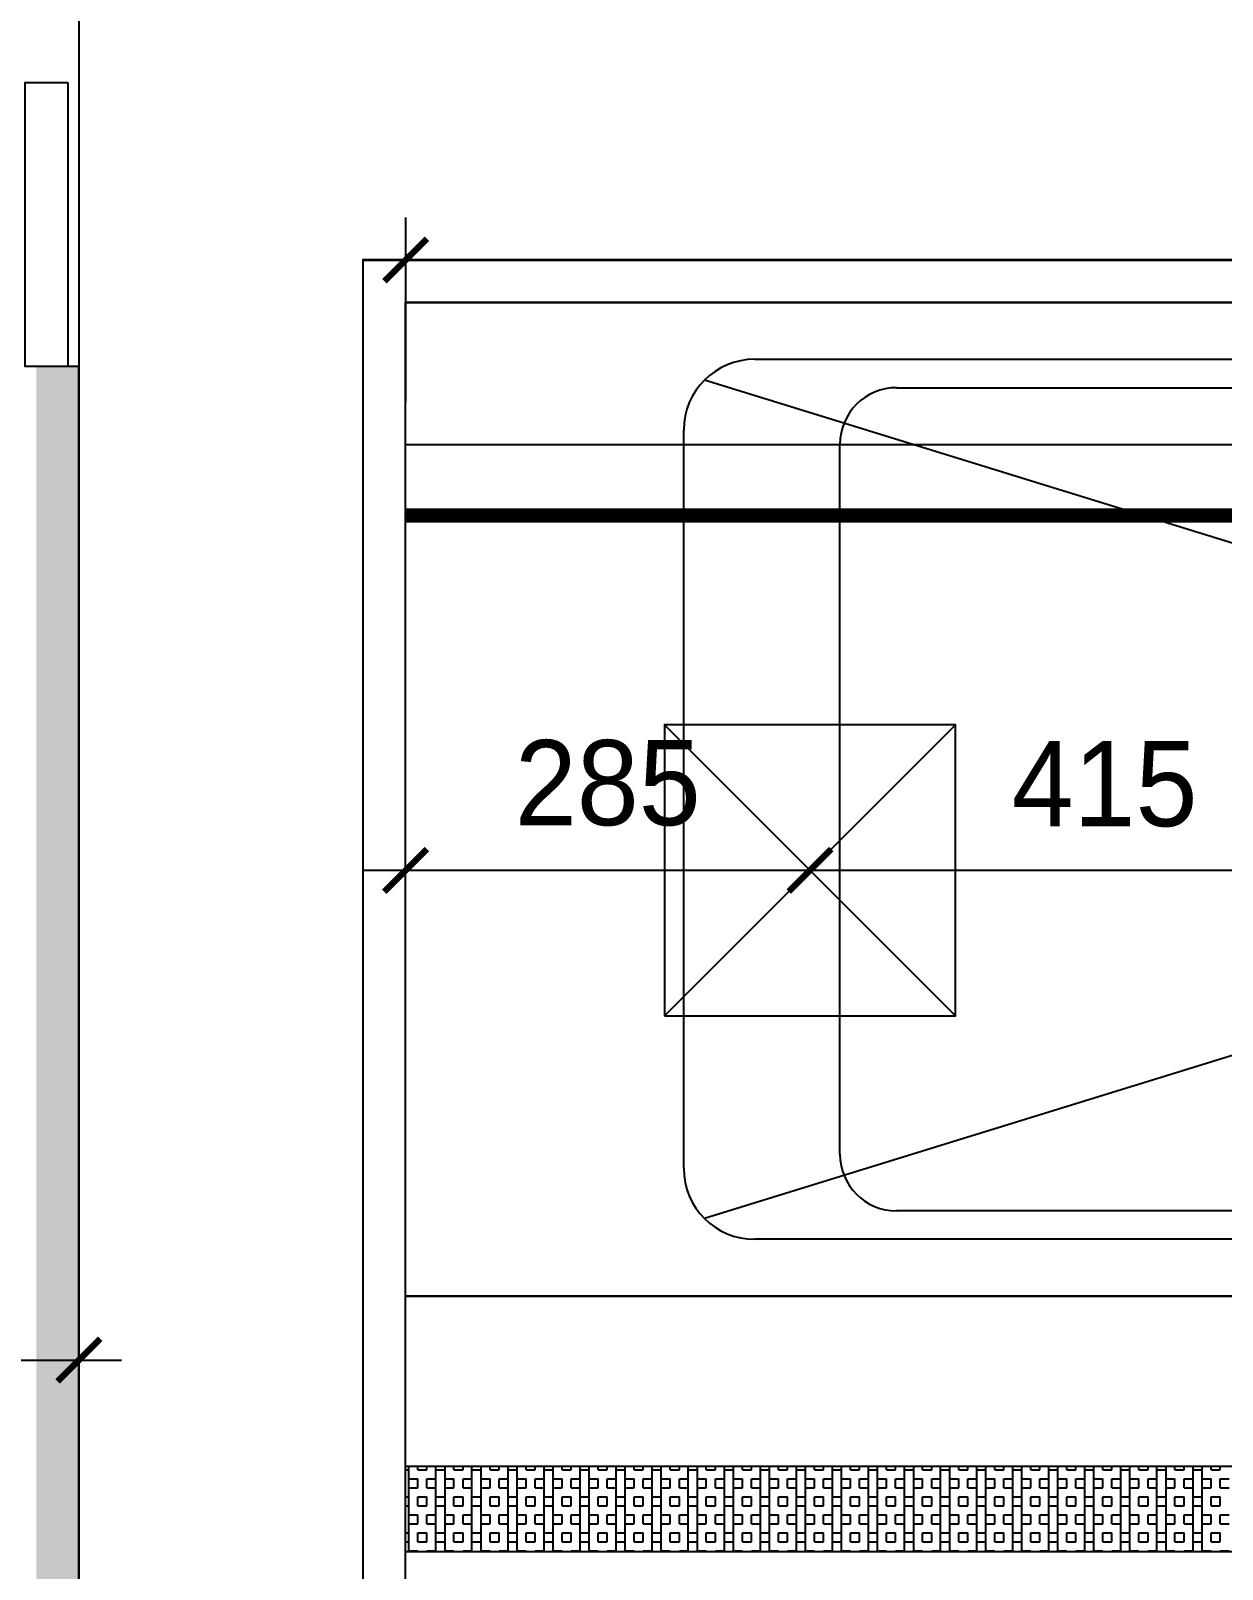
# Model space of a CAD drawing. Header units: inches. Extents: x 3778 to 56227, y -16914 to 35091.
# Drawn here: x 40345 to 41185, y -4066 to -2982 of the extents above; entities that cross this region are included whole.
import ezdxf

# ---------------------------------------------------------------- set-up
doc = ezdxf.new("R2010")
doc.units = ezdxf.units.IN
doc.header["$LTSCALE"] = 100
doc.header["$MEASUREMENT"] = 0
doc.header["$PDSIZE"] = 700.071425
doc.linetypes.add('HID', pattern=[2.5, 1.5, -1])
for name, color, linetype in [('03-WAL NEW', 3, 'Continuous'), ('06-LIGHT', 4, 'Continuous'), ('07-DIM WAL', 5, 'Continuous'), ('2-con', 2, 'Continuous'), ('3.기호.계단선', 30, 'Continuous'), ('BATH', 4, 'Continuous'), ('CO-BATH', 6, 'Continuous'), ('CO-DO-FR', 7, 'Continuous'), ('HAT', 8, 'Continuous'), ('RC-LIGHT', 7, 'Continuous')]:
    doc.layers.add(name, color=color, linetype=linetype)
doc.styles.add('HY 울릉도 L', font='')
doc.styles.get('HY 울릉도 L').set_extended_font_data('HY울릉도L')
doc.dimstyles.new('30', dxfattribs={"dimscale": 30, "dimtxt": 2, "dimasz": 1, "dimexe": 1, "dimexo": 1, "dimgap": 1, "dimtad": 1, "dimdec": 0, "dimrnd": 0.05, "dimdsep": 46, "dimlunit": 6, "dimtxsty": 'HY 울릉도 L', "dimblk": 'ARCHTICK', "dimcen": 2.5, "dimdle": 1, "dimclrd": 133, "dimclre": 133, "dimclrt": 30, "dimadec": 0, "dimazin": 0, "dimtfac": 1, "dimtdec": 0, "dimtix": 1, "dimtmove": 2, "dimatfit": 3, "dimldrblk": 'ARCHTICK', "dimfxl": 0, "dimlwd": -1, "dimlwe": -1, "dimarcsym": 0})

# ---------------------------------------------------------------- blocks, each defined once
blk = doc.blocks.new('cjvjf')
at = {"layer": '2-con'}
blk.add_lwpolyline([(152882.5, 76193.5), (151682.5, 76193.5), (151682.5, 75123.5), (152892.5, 75123.5), (152892.5, 71496.5), (150915.5, 71496.5), (150915.5, 71696.5), (152731.5, 71696.5), (152731.5, 74371.5), (151165.5, 74371.5), (151165.1, 72491.5), (150965.5, 72491.5), (150965.5, 74569.5), (151492.5, 74569.5), (151492.5, 76174.5), (150867.5, 76174.5), (150867, 76382.7), (152882.5, 76393.5), (152882.5, 76193.5)], dxfattribs=at)
blk = doc.blocks.new('cjscjdeh')
at = {"color": 8}
blk.add_line((148452.5, 76789.9), (149848.5, 76789.9), dxfattribs=at)
at = {"layer": '03-WAL NEW'}
blk.add_lwpolyline([(148452.5, 76969.9), (149248.5, 76969.9), (149248.5, 76849.9), (148452.5, 76849.9)], close=True, dxfattribs=at)
at = {"layer": 'BATH', "color": 8}
for p, q in [((149958.5, 77669.9), (148452.5, 77669.9)), ((148452.5, 77669.9), (149958.5, 77669.9)), ((148452.5, 75054.9), (148452.5, 77669.9))]:
    blk.add_line(p, q, dxfattribs=at)
at = {"layer": 'CO-BATH', "color": 8}
for p, q in [((148452.5, 77669.9), (149848.5, 77669.9)), ((148452.5, 76969.9), (148452.5, 77669.9)), ((148698.5, 77629.9), (149758.5, 77629.9)), ((149618.5, 77319.9), (148663.2, 77615.2)), ((148798.5, 77609.9), (149748.5, 77609.9)), ((148648.5, 77059.9), (148648.5, 77579.9)), ((148758.5, 77069.9), (148758.5, 77569.9)), ((149618.5, 77319.9), (148663.2, 77024.5)), ((149748.5, 77029.9), (148798.5, 77029.9)), ((149758.5, 77009.9), (148698.5, 77009.9)), ((149848.5, 76969.9), (148452.5, 76969.9))]:
    blk.add_line(p, q, dxfattribs=at)
for centre, radius, start, end in [((148698.5, 77579.9), 50, 90, 180), ((148798.5, 77569.9), 40, 90, 180), ((148798.5, 77069.9), 40, 180, 270), ((148698.5, 77059.9), 50, 180, 270)]:
    blk.add_arc(centre, radius, start, end, dxfattribs=at)
at = {"layer": 'CO-DO-FR', "color": 8}
blk.add_lwpolyline([(148214.5, 77824.9), (148214.5, 77624.9), (148184.5, 77624.9), (148184.5, 77664.9), (148184.5, 77664.9), (148184.5, 77784.9), (148184.5, 77784.9), (148184.5, 77824.9), (148214.5, 77824.9)], close=True, dxfattribs=at)
at = {"layer": 'HAT', "color": 8, "linetype": 'Continuous'}
for p, q in [((148454.9, 76789.9), (148454.9, 76849.9)), ((148461.2, 76847.5), (148461.2, 76849.9)), ((148467.6, 76847.5), (148467.6, 76849.9)), ((148473.9, 76789.9), (148473.9, 76849.9)), ((148480.3, 76789.9), (148480.3, 76849.9)), ((148486.6, 76847.5), (148486.6, 76849.9)), ((148493, 76847.5), (148493, 76849.9)), ((148499.3, 76789.9), (148499.3, 76849.9)), ((148505.7, 76789.9), (148505.7, 76849.9)), ((148512, 76847.5), (148512, 76849.9)), ((148518.4, 76847.5), (148518.4, 76849.9)), ((148524.7, 76789.9), (148524.7, 76849.9)), ((148531.1, 76789.9), (148531.1, 76849.9)), ((148537.4, 76847.5), (148537.4, 76849.9)), ((148543.8, 76847.5), (148543.8, 76849.9)), ((148550.1, 76789.9), (148550.1, 76849.9)), ((148556.5, 76789.9), (148556.5, 76849.9)), ((148562.8, 76847.5), (148562.8, 76849.9)), ((148569.2, 76847.5), (148569.2, 76849.9)), ((148575.5, 76789.9), (148575.5, 76849.9)), ((148581.9, 76789.9), (148581.9, 76849.9)), ((148588.2, 76847.5), (148588.2, 76849.9)), ((148594.6, 76847.5), (148594.6, 76849.9)), ((148600.9, 76789.9), (148600.9, 76849.9)), ((148607.3, 76789.9), (148607.3, 76849.9)), ((148613.6, 76847.5), (148613.6, 76849.9)), ((148620, 76847.5), (148620, 76849.9)), ((148626.3, 76789.9), (148626.3, 76849.9)), ((148632.7, 76789.9), (148632.7, 76849.9)), ((148639, 76847.5), (148639, 76849.9)), ((148645.4, 76847.5), (148645.4, 76849.9)), ((148651.7, 76789.9), (148651.7, 76849.9)), ((148658.1, 76789.9), (148658.1, 76849.9)), ((148664.4, 76847.5), (148664.4, 76849.9)), ((148670.8, 76847.5), (148670.8, 76849.9)), ((148677.1, 76789.9), (148677.1, 76849.9)), ((148683.5, 76789.9), (148683.5, 76849.9)), ((148689.8, 76847.5), (148689.8, 76849.9)), ((148696.2, 76847.5), (148696.2, 76849.9)), ((148702.5, 76789.9), (148702.5, 76849.9)), ((148708.9, 76789.9), (148708.9, 76849.9)), ((148715.2, 76847.5), (148715.2, 76849.9)), ((148721.6, 76847.5), (148721.6, 76849.9)), ((148727.9, 76789.9), (148727.9, 76849.9)), ((148734.3, 76789.9), (148734.3, 76849.9)), ((148740.6, 76847.5), (148740.6, 76849.9)), ((148747, 76847.5), (148747, 76849.9)), ((148753.3, 76789.9), (148753.3, 76849.9)), ((148759.7, 76789.9), (148759.7, 76849.9)), ((148766, 76847.5), (148766, 76849.9)), ((148772.4, 76847.5), (148772.4, 76849.9)), ((148778.7, 76789.9), (148778.7, 76849.9)), ((148785.1, 76789.9), (148785.1, 76849.9)), ((148791.4, 76847.5), (148791.4, 76849.9)), ((148797.8, 76847.5), (148797.8, 76849.9)), ((148804.1, 76789.9), (148804.1, 76849.9)), ((148810.5, 76789.9), (148810.5, 76849.9)), ((148816.8, 76847.5), (148816.8, 76849.9)), ((148823.2, 76847.5), (148823.2, 76849.9)), ((148829.5, 76789.9), (148829.5, 76849.9)), ((148835.9, 76789.9), (148835.9, 76849.9)), ((148842.2, 76847.5), (148842.2, 76849.9)), ((148848.6, 76847.5), (148848.6, 76849.9)), ((148854.9, 76789.9), (148854.9, 76849.9)), ((148861.3, 76789.9), (148861.3, 76849.9)), ((148867.6, 76847.5), (148867.6, 76849.9)), ((148874, 76847.5), (148874, 76849.9)), ((148880.3, 76789.9), (148880.3, 76849.9)), ((148886.7, 76789.9), (148886.7, 76849.9)), ((148893, 76847.5), (148893, 76849.9)), ((148899.4, 76847.5), (148899.4, 76849.9)), ((148905.7, 76789.9), (148905.7, 76849.9)), ((148912.1, 76789.9), (148912.1, 76849.9)), ((148918.4, 76847.5), (148918.4, 76849.9)), ((148924.8, 76847.5), (148924.8, 76849.9)), ((148931.1, 76789.9), (148931.1, 76849.9)), ((148937.5, 76789.9), (148937.5, 76849.9)), ((148943.8, 76847.5), (148943.8, 76849.9)), ((148950.2, 76847.5), (148950.2, 76849.9)), ((148956.5, 76789.9), (148956.5, 76849.9)), ((148962.9, 76789.9), (148962.9, 76849.9)), ((148969.2, 76847.5), (148969.2, 76849.9)), ((148975.6, 76847.5), (148975.6, 76849.9)), ((148981.9, 76789.9), (148981.9, 76849.9)), ((148988.3, 76789.9), (148988.3, 76849.9)), ((148994.6, 76847.5), (148994.6, 76849.9)), ((149001, 76847.5), (149001, 76849.9)), ((149007.3, 76789.9), (149007.3, 76849.9)), ((149013.7, 76789.9), (149013.7, 76849.9)), ((149020, 76847.5), (149020, 76849.9)), ((149026.4, 76847.5), (149026.4, 76849.9)), ((148452.5, 76847.5), (148454.9, 76847.5)), ((148454.9, 76841.2), (148461.2, 76841.2)), ((148461.2, 76847.5), (148467.6, 76847.5)), ((148461.2, 76834.8), (148461.2, 76841.2)), ((148467.6, 76841.2), (148473.9, 76841.2)), ((148467.6, 76834.8), (148467.6, 76841.2)), ((148473.9, 76847.5), (148480.3, 76847.5)), ((148480.3, 76841.2), (148486.6, 76841.2)), ((148486.6, 76847.5), (148493, 76847.5)), ((148486.6, 76834.8), (148486.6, 76841.2)), ((148493, 76841.2), (148499.3, 76841.2)), ((148493, 76834.8), (148493, 76841.2)), ((148499.3, 76847.5), (148505.7, 76847.5)), ((148505.7, 76841.2), (148512, 76841.2)), ((148512, 76847.5), (148518.4, 76847.5)), ((148512, 76834.8), (148512, 76841.2)), ((148518.4, 76841.2), (148524.7, 76841.2)), ((148518.4, 76834.8), (148518.4, 76841.2)), ((148524.7, 76847.5), (148531.1, 76847.5)), ((148531.1, 76841.2), (148537.4, 76841.2)), ((148537.4, 76847.5), (148543.8, 76847.5)), ((148537.4, 76834.8), (148537.4, 76841.2)), ((148543.8, 76841.2), (148550.1, 76841.2)), ((148543.8, 76834.8), (148543.8, 76841.2)), ((148550.1, 76847.5), (148556.5, 76847.5)), ((148556.5, 76841.2), (148562.8, 76841.2)), ((148562.8, 76847.5), (148569.2, 76847.5)), ((148562.8, 76834.8), (148562.8, 76841.2)), ((148569.2, 76841.2), (148575.5, 76841.2)), ((148569.2, 76834.8), (148569.2, 76841.2)), ((148575.5, 76847.5), (148581.9, 76847.5)), ((148581.9, 76841.2), (148588.2, 76841.2)), ((148588.2, 76847.5), (148594.6, 76847.5)), ((148588.2, 76834.8), (148588.2, 76841.2)), ((148594.6, 76841.2), (148600.9, 76841.2)), ((148594.6, 76834.8), (148594.6, 76841.2)), ((148600.9, 76847.5), (148607.3, 76847.5)), ((148607.3, 76841.2), (148613.6, 76841.2)), ((148613.6, 76847.5), (148620, 76847.5)), ((148613.6, 76834.8), (148613.6, 76841.2)), ((148620, 76841.2), (148626.3, 76841.2)), ((148620, 76834.8), (148620, 76841.2)), ((148626.3, 76847.5), (148632.7, 76847.5)), ((148632.7, 76841.2), (148639, 76841.2)), ((148639, 76847.5), (148645.4, 76847.5)), ((148639, 76834.8), (148639, 76841.2)), ((148645.4, 76841.2), (148651.7, 76841.2)), ((148645.4, 76834.8), (148645.4, 76841.2)), ((148651.7, 76847.5), (148658.1, 76847.5)), ((148658.1, 76841.2), (148664.4, 76841.2)), ((148664.4, 76847.5), (148670.8, 76847.5)), ((148664.4, 76834.8), (148664.4, 76841.2)), ((148670.8, 76841.2), (148677.1, 76841.2)), ((148670.8, 76834.8), (148670.8, 76841.2)), ((148677.1, 76847.5), (148683.5, 76847.5)), ((148683.5, 76841.2), (148689.8, 76841.2)), ((148689.8, 76847.5), (148696.2, 76847.5)), ((148689.8, 76834.8), (148689.8, 76841.2)), ((148696.2, 76841.2), (148702.5, 76841.2)), ((148696.2, 76834.8), (148696.2, 76841.2)), ((148702.5, 76847.5), (148708.9, 76847.5)), ((148708.9, 76841.2), (148715.2, 76841.2)), ((148715.2, 76847.5), (148721.6, 76847.5)), ((148715.2, 76834.8), (148715.2, 76841.2)), ((148721.6, 76841.2), (148727.9, 76841.2)), ((148721.6, 76834.8), (148721.6, 76841.2)), ((148727.9, 76847.5), (148734.3, 76847.5)), ((148734.3, 76841.2), (148740.6, 76841.2)), ((148740.6, 76847.5), (148747, 76847.5)), ((148740.6, 76834.8), (148740.6, 76841.2)), ((148747, 76841.2), (148753.3, 76841.2)), ((148747, 76834.8), (148747, 76841.2)), ((148753.3, 76847.5), (148759.7, 76847.5)), ((148759.7, 76841.2), (148766, 76841.2)), ((148766, 76847.5), (148772.4, 76847.5)), ((148766, 76834.8), (148766, 76841.2)), ((148772.4, 76841.2), (148778.7, 76841.2)), ((148772.4, 76834.8), (148772.4, 76841.2)), ((148778.7, 76847.5), (148785.1, 76847.5)), ((148785.1, 76841.2), (148791.4, 76841.2)), ((148791.4, 76847.5), (148797.8, 76847.5)), ((148791.4, 76834.8), (148791.4, 76841.2)), ((148797.8, 76841.2), (148804.1, 76841.2)), ((148797.8, 76834.8), (148797.8, 76841.2)), ((148804.1, 76847.5), (148810.5, 76847.5)), ((148810.5, 76841.2), (148816.8, 76841.2)), ((148816.8, 76847.5), (148823.2, 76847.5)), ((148816.8, 76834.8), (148816.8, 76841.2)), ((148823.2, 76841.2), (148829.5, 76841.2)), ((148823.2, 76834.8), (148823.2, 76841.2)), ((148829.5, 76847.5), (148835.9, 76847.5)), ((148835.9, 76841.2), (148842.2, 76841.2)), ((148842.2, 76847.5), (148848.6, 76847.5)), ((148842.2, 76834.8), (148842.2, 76841.2)), ((148848.6, 76841.2), (148854.9, 76841.2)), ((148848.6, 76834.8), (148848.6, 76841.2)), ((148854.9, 76847.5), (148861.3, 76847.5)), ((148861.3, 76841.2), (148867.6, 76841.2)), ((148867.6, 76847.5), (148874, 76847.5)), ((148867.6, 76834.8), (148867.6, 76841.2)), ((148874, 76841.2), (148880.3, 76841.2)), ((148874, 76834.8), (148874, 76841.2)), ((148880.3, 76847.5), (148886.7, 76847.5)), ((148886.7, 76841.2), (148893, 76841.2)), ((148893, 76847.5), (148899.4, 76847.5)), ((148893, 76834.8), (148893, 76841.2)), ((148899.4, 76841.2), (148905.7, 76841.2)), ((148899.4, 76834.8), (148899.4, 76841.2)), ((148905.7, 76847.5), (148912.1, 76847.5)), ((148912.1, 76841.2), (148918.4, 76841.2)), ((148918.4, 76847.5), (148924.8, 76847.5)), ((148918.4, 76834.8), (148918.4, 76841.2)), ((148924.8, 76841.2), (148931.1, 76841.2)), ((148924.8, 76834.8), (148924.8, 76841.2)), ((148931.1, 76847.5), (148937.5, 76847.5)), ((148937.5, 76841.2), (148943.8, 76841.2)), ((148943.8, 76847.5), (148950.2, 76847.5)), ((148943.8, 76834.8), (148943.8, 76841.2)), ((148950.2, 76841.2), (148956.5, 76841.2)), ((148950.2, 76834.8), (148950.2, 76841.2)), ((148956.5, 76847.5), (148962.9, 76847.5)), ((148962.9, 76841.2), (148969.2, 76841.2)), ((148969.2, 76847.5), (148975.6, 76847.5)), ((148969.2, 76834.8), (148969.2, 76841.2)), ((148975.6, 76841.2), (148981.9, 76841.2)), ((148975.6, 76834.8), (148975.6, 76841.2)), ((148981.9, 76847.5), (148988.3, 76847.5)), ((148988.3, 76841.2), (148994.6, 76841.2)), ((148994.6, 76847.5), (149001, 76847.5)), ((148994.6, 76834.8), (148994.6, 76841.2)), ((149001, 76841.2), (149007.3, 76841.2)), ((149001, 76834.8), (149001, 76841.2)), ((149007.3, 76847.5), (149013.7, 76847.5)), ((149013.7, 76841.2), (149020, 76841.2)), ((149020, 76847.5), (149026.4, 76847.5)), ((149020, 76834.8), (149020, 76841.2)), ((149026.4, 76841.2), (149032.7, 76841.2)), ((149026.4, 76834.8), (149026.4, 76841.2)), ((148452.5, 76828.5), (148454.9, 76828.5)), ((148454.9, 76834.8), (148461.2, 76834.8)), ((148461.2, 76828.5), (148467.6, 76828.5)), ((148461.2, 76822.1), (148461.2, 76828.5)), ((148467.6, 76834.8), (148473.9, 76834.8)), ((148467.6, 76822.1), (148467.6, 76828.5)), ((148473.9, 76828.5), (148480.3, 76828.5)), ((148480.3, 76834.8), (148486.6, 76834.8)), ((148486.6, 76828.5), (148493, 76828.5)), ((148486.6, 76822.1), (148486.6, 76828.5)), ((148493, 76834.8), (148499.3, 76834.8)), ((148493, 76822.1), (148493, 76828.5)), ((148499.3, 76828.5), (148505.7, 76828.5)), ((148505.7, 76834.8), (148512, 76834.8)), ((148512, 76828.5), (148518.4, 76828.5)), ((148512, 76822.1), (148512, 76828.5)), ((148518.4, 76834.8), (148524.7, 76834.8)), ((148518.4, 76822.1), (148518.4, 76828.5)), ((148524.7, 76828.5), (148531.1, 76828.5)), ((148531.1, 76834.8), (148537.4, 76834.8)), ((148537.4, 76828.5), (148543.8, 76828.5)), ((148537.4, 76822.1), (148537.4, 76828.5)), ((148543.8, 76834.8), (148550.1, 76834.8)), ((148543.8, 76822.1), (148543.8, 76828.5)), ((148550.1, 76828.5), (148556.5, 76828.5)), ((148556.5, 76834.8), (148562.8, 76834.8)), ((148562.8, 76828.5), (148569.2, 76828.5)), ((148562.8, 76822.1), (148562.8, 76828.5)), ((148569.2, 76834.8), (148575.5, 76834.8)), ((148569.2, 76822.1), (148569.2, 76828.5)), ((148575.5, 76828.5), (148581.9, 76828.5)), ((148581.9, 76834.8), (148588.2, 76834.8)), ((148588.2, 76828.5), (148594.6, 76828.5)), ((148588.2, 76822.1), (148588.2, 76828.5)), ((148594.6, 76834.8), (148600.9, 76834.8)), ((148594.6, 76822.1), (148594.6, 76828.5)), ((148600.9, 76828.5), (148607.3, 76828.5)), ((148607.3, 76834.8), (148613.6, 76834.8)), ((148613.6, 76828.5), (148620, 76828.5)), ((148613.6, 76822.1), (148613.6, 76828.5)), ((148620, 76834.8), (148626.3, 76834.8)), ((148620, 76822.1), (148620, 76828.5)), ((148626.3, 76828.5), (148632.7, 76828.5)), ((148632.7, 76834.8), (148639, 76834.8)), ((148639, 76828.5), (148645.4, 76828.5)), ((148639, 76822.1), (148639, 76828.5)), ((148645.4, 76834.8), (148651.7, 76834.8)), ((148645.4, 76822.1), (148645.4, 76828.5)), ((148651.7, 76828.5), (148658.1, 76828.5)), ((148658.1, 76834.8), (148664.4, 76834.8)), ((148664.4, 76828.5), (148670.8, 76828.5)), ((148664.4, 76822.1), (148664.4, 76828.5)), ((148670.8, 76834.8), (148677.1, 76834.8)), ((148670.8, 76822.1), (148670.8, 76828.5)), ((148677.1, 76828.5), (148683.5, 76828.5)), ((148683.5, 76834.8), (148689.8, 76834.8)), ((148689.8, 76828.5), (148696.2, 76828.5)), ((148689.8, 76822.1), (148689.8, 76828.5)), ((148696.2, 76834.8), (148702.5, 76834.8)), ((148696.2, 76822.1), (148696.2, 76828.5)), ((148702.5, 76828.5), (148708.9, 76828.5)), ((148708.9, 76834.8), (148715.2, 76834.8)), ((148715.2, 76828.5), (148721.6, 76828.5)), ((148715.2, 76822.1), (148715.2, 76828.5)), ((148721.6, 76834.8), (148727.9, 76834.8)), ((148721.6, 76822.1), (148721.6, 76828.5)), ((148727.9, 76828.5), (148734.3, 76828.5)), ((148734.3, 76834.8), (148740.6, 76834.8)), ((148740.6, 76828.5), (148747, 76828.5)), ((148740.6, 76822.1), (148740.6, 76828.5)), ((148747, 76834.8), (148753.3, 76834.8)), ((148747, 76822.1), (148747, 76828.5)), ((148753.3, 76828.5), (148759.7, 76828.5)), ((148759.7, 76834.8), (148766, 76834.8)), ((148766, 76828.5), (148772.4, 76828.5)), ((148766, 76822.1), (148766, 76828.5)), ((148772.4, 76834.8), (148778.7, 76834.8)), ((148772.4, 76822.1), (148772.4, 76828.5)), ((148778.7, 76828.5), (148785.1, 76828.5)), ((148785.1, 76834.8), (148791.4, 76834.8)), ((148791.4, 76828.5), (148797.8, 76828.5)), ((148791.4, 76822.1), (148791.4, 76828.5)), ((148797.8, 76834.8), (148804.1, 76834.8)), ((148797.8, 76822.1), (148797.8, 76828.5)), ((148804.1, 76828.5), (148810.5, 76828.5)), ((148810.5, 76834.8), (148816.8, 76834.8)), ((148816.8, 76828.5), (148823.2, 76828.5)), ((148816.8, 76822.1), (148816.8, 76828.5)), ((148823.2, 76834.8), (148829.5, 76834.8)), ((148823.2, 76822.1), (148823.2, 76828.5)), ((148829.5, 76828.5), (148835.9, 76828.5)), ((148835.9, 76834.8), (148842.2, 76834.8)), ((148842.2, 76828.5), (148848.6, 76828.5)), ((148842.2, 76822.1), (148842.2, 76828.5)), ((148848.6, 76834.8), (148854.9, 76834.8)), ((148848.6, 76822.1), (148848.6, 76828.5)), ((148854.9, 76828.5), (148861.3, 76828.5)), ((148861.3, 76834.8), (148867.6, 76834.8)), ((148867.6, 76828.5), (148874, 76828.5)), ((148867.6, 76822.1), (148867.6, 76828.5)), ((148874, 76834.8), (148880.3, 76834.8)), ((148874, 76822.1), (148874, 76828.5)), ((148880.3, 76828.5), (148886.7, 76828.5)), ((148886.7, 76834.8), (148893, 76834.8)), ((148893, 76828.5), (148899.4, 76828.5)), ((148893, 76822.1), (148893, 76828.5)), ((148899.4, 76834.8), (148905.7, 76834.8)), ((148899.4, 76822.1), (148899.4, 76828.5)), ((148905.7, 76828.5), (148912.1, 76828.5)), ((148912.1, 76834.8), (148918.4, 76834.8)), ((148918.4, 76828.5), (148924.8, 76828.5)), ((148918.4, 76822.1), (148918.4, 76828.5)), ((148924.8, 76834.8), (148931.1, 76834.8)), ((148924.8, 76822.1), (148924.8, 76828.5)), ((148931.1, 76828.5), (148937.5, 76828.5)), ((148937.5, 76834.8), (148943.8, 76834.8)), ((148943.8, 76828.5), (148950.2, 76828.5)), ((148943.8, 76822.1), (148943.8, 76828.5)), ((148950.2, 76834.8), (148956.5, 76834.8)), ((148950.2, 76822.1), (148950.2, 76828.5)), ((148956.5, 76828.5), (148962.9, 76828.5)), ((148962.9, 76834.8), (148969.2, 76834.8)), ((148969.2, 76828.5), (148975.6, 76828.5)), ((148969.2, 76822.1), (148969.2, 76828.5)), ((148975.6, 76834.8), (148981.9, 76834.8)), ((148975.6, 76822.1), (148975.6, 76828.5)), ((148981.9, 76828.5), (148988.3, 76828.5)), ((148988.3, 76834.8), (148994.6, 76834.8)), ((148994.6, 76828.5), (149001, 76828.5)), ((148994.6, 76822.1), (148994.6, 76828.5)), ((149001, 76834.8), (149007.3, 76834.8)), ((149001, 76822.1), (149001, 76828.5)), ((149007.3, 76828.5), (149013.7, 76828.5)), ((149013.7, 76834.8), (149020, 76834.8)), ((149020, 76828.5), (149026.4, 76828.5)), ((149020, 76822.1), (149020, 76828.5)), ((149026.4, 76834.8), (149032.7, 76834.8)), ((149026.4, 76822.1), (149026.4, 76828.5)), ((148452.5, 76822.1), (148454.9, 76822.1)), ((148461.2, 76822.1), (148467.6, 76822.1)), ((148473.9, 76822.1), (148480.3, 76822.1)), ((148486.6, 76822.1), (148493, 76822.1)), ((148499.3, 76822.1), (148505.7, 76822.1)), ((148512, 76822.1), (148518.4, 76822.1)), ((148524.7, 76822.1), (148531.1, 76822.1)), ((148537.4, 76822.1), (148543.8, 76822.1)), ((148550.1, 76822.1), (148556.5, 76822.1)), ((148562.8, 76822.1), (148569.2, 76822.1)), ((148575.5, 76822.1), (148581.9, 76822.1)), ((148588.2, 76822.1), (148594.6, 76822.1)), ((148600.9, 76822.1), (148607.3, 76822.1)), ((148613.6, 76822.1), (148620, 76822.1)), ((148626.3, 76822.1), (148632.7, 76822.1)), ((148639, 76822.1), (148645.4, 76822.1)), ((148651.7, 76822.1), (148658.1, 76822.1)), ((148664.4, 76822.1), (148670.8, 76822.1)), ((148677.1, 76822.1), (148683.5, 76822.1)), ((148689.8, 76822.1), (148696.2, 76822.1)), ((148702.5, 76822.1), (148708.9, 76822.1)), ((148715.2, 76822.1), (148721.6, 76822.1)), ((148727.9, 76822.1), (148734.3, 76822.1)), ((148740.6, 76822.1), (148747, 76822.1)), ((148753.3, 76822.1), (148759.7, 76822.1)), ((148766, 76822.1), (148772.4, 76822.1)), ((148778.7, 76822.1), (148785.1, 76822.1)), ((148791.4, 76822.1), (148797.8, 76822.1)), ((148804.1, 76822.1), (148810.5, 76822.1)), ((148816.8, 76822.1), (148823.2, 76822.1)), ((148829.5, 76822.1), (148835.9, 76822.1)), ((148842.2, 76822.1), (148848.6, 76822.1)), ((148854.9, 76822.1), (148861.3, 76822.1)), ((148867.6, 76822.1), (148874, 76822.1)), ((148880.3, 76822.1), (148886.7, 76822.1)), ((148893, 76822.1), (148899.4, 76822.1)), ((148905.7, 76822.1), (148912.1, 76822.1)), ((148918.4, 76822.1), (148924.8, 76822.1)), ((148931.1, 76822.1), (148937.5, 76822.1)), ((148943.8, 76822.1), (148950.2, 76822.1)), ((148956.5, 76822.1), (148962.9, 76822.1)), ((148969.2, 76822.1), (148975.6, 76822.1)), ((148981.9, 76822.1), (148988.3, 76822.1)), ((148994.6, 76822.1), (149001, 76822.1)), ((149007.3, 76822.1), (149013.7, 76822.1)), ((149020, 76822.1), (149026.4, 76822.1)), ((148454.9, 76815.8), (148461.2, 76815.8)), ((148454.9, 76809.4), (148461.2, 76809.4)), ((148461.2, 76809.4), (148461.2, 76815.8)), ((148467.6, 76815.8), (148473.9, 76815.8)), ((148467.6, 76809.4), (148467.6, 76815.8)), ((148467.6, 76809.4), (148473.9, 76809.4)), ((148480.3, 76815.8), (148486.6, 76815.8)), ((148480.3, 76809.4), (148486.6, 76809.4)), ((148486.6, 76809.4), (148486.6, 76815.8)), ((148493, 76815.8), (148499.3, 76815.8)), ((148493, 76809.4), (148493, 76815.8)), ((148493, 76809.4), (148499.3, 76809.4)), ((148505.7, 76815.8), (148512, 76815.8)), ((148505.7, 76809.4), (148512, 76809.4)), ((148512, 76809.4), (148512, 76815.8)), ((148518.4, 76815.8), (148524.7, 76815.8)), ((148518.4, 76809.4), (148518.4, 76815.8)), ((148518.4, 76809.4), (148524.7, 76809.4)), ((148531.1, 76815.8), (148537.4, 76815.8)), ((148531.1, 76809.4), (148537.4, 76809.4)), ((148537.4, 76809.4), (148537.4, 76815.8)), ((148543.8, 76815.8), (148550.1, 76815.8)), ((148543.8, 76809.4), (148543.8, 76815.8)), ((148543.8, 76809.4), (148550.1, 76809.4)), ((148556.5, 76815.8), (148562.8, 76815.8)), ((148556.5, 76809.4), (148562.8, 76809.4)), ((148562.8, 76809.4), (148562.8, 76815.8)), ((148569.2, 76815.8), (148575.5, 76815.8)), ((148569.2, 76809.4), (148569.2, 76815.8)), ((148569.2, 76809.4), (148575.5, 76809.4)), ((148581.9, 76815.8), (148588.2, 76815.8)), ((148581.9, 76809.4), (148588.2, 76809.4)), ((148588.2, 76809.4), (148588.2, 76815.8)), ((148594.6, 76815.8), (148600.9, 76815.8)), ((148594.6, 76809.4), (148594.6, 76815.8)), ((148594.6, 76809.4), (148600.9, 76809.4)), ((148607.3, 76815.8), (148613.6, 76815.8)), ((148607.3, 76809.4), (148613.6, 76809.4)), ((148613.6, 76809.4), (148613.6, 76815.8)), ((148620, 76815.8), (148626.3, 76815.8)), ((148620, 76809.4), (148620, 76815.8)), ((148620, 76809.4), (148626.3, 76809.4)), ((148632.7, 76815.8), (148639, 76815.8)), ((148632.7, 76809.4), (148639, 76809.4)), ((148639, 76809.4), (148639, 76815.8)), ((148645.4, 76815.8), (148651.7, 76815.8)), ((148645.4, 76809.4), (148645.4, 76815.8)), ((148645.4, 76809.4), (148651.7, 76809.4)), ((148658.1, 76815.8), (148664.4, 76815.8)), ((148658.1, 76809.4), (148664.4, 76809.4)), ((148664.4, 76809.4), (148664.4, 76815.8)), ((148670.8, 76815.8), (148677.1, 76815.8)), ((148670.8, 76809.4), (148670.8, 76815.8)), ((148670.8, 76809.4), (148677.1, 76809.4)), ((148683.5, 76815.8), (148689.8, 76815.8)), ((148683.5, 76809.4), (148689.8, 76809.4)), ((148689.8, 76809.4), (148689.8, 76815.8)), ((148696.2, 76815.8), (148702.5, 76815.8)), ((148696.2, 76809.4), (148696.2, 76815.8)), ((148696.2, 76809.4), (148702.5, 76809.4)), ((148708.9, 76815.8), (148715.2, 76815.8)), ((148708.9, 76809.4), (148715.2, 76809.4)), ((148715.2, 76809.4), (148715.2, 76815.8)), ((148721.6, 76815.8), (148727.9, 76815.8)), ((148721.6, 76809.4), (148721.6, 76815.8)), ((148721.6, 76809.4), (148727.9, 76809.4)), ((148734.3, 76815.8), (148740.6, 76815.8)), ((148734.3, 76809.4), (148740.6, 76809.4)), ((148740.6, 76809.4), (148740.6, 76815.8)), ((148747, 76815.8), (148753.3, 76815.8)), ((148747, 76809.4), (148747, 76815.8)), ((148747, 76809.4), (148753.3, 76809.4)), ((148759.7, 76815.8), (148766, 76815.8)), ((148759.7, 76809.4), (148766, 76809.4)), ((148766, 76809.4), (148766, 76815.8)), ((148772.4, 76815.8), (148778.7, 76815.8)), ((148772.4, 76809.4), (148772.4, 76815.8)), ((148772.4, 76809.4), (148778.7, 76809.4)), ((148785.1, 76815.8), (148791.4, 76815.8)), ((148785.1, 76809.4), (148791.4, 76809.4)), ((148791.4, 76809.4), (148791.4, 76815.8)), ((148797.8, 76815.8), (148804.1, 76815.8)), ((148797.8, 76809.4), (148797.8, 76815.8)), ((148797.8, 76809.4), (148804.1, 76809.4)), ((148810.5, 76815.8), (148816.8, 76815.8)), ((148810.5, 76809.4), (148816.8, 76809.4)), ((148816.8, 76809.4), (148816.8, 76815.8)), ((148823.2, 76815.8), (148829.5, 76815.8)), ((148823.2, 76809.4), (148823.2, 76815.8)), ((148823.2, 76809.4), (148829.5, 76809.4)), ((148835.9, 76815.8), (148842.2, 76815.8)), ((148835.9, 76809.4), (148842.2, 76809.4)), ((148842.2, 76809.4), (148842.2, 76815.8)), ((148848.6, 76815.8), (148854.9, 76815.8)), ((148848.6, 76809.4), (148848.6, 76815.8)), ((148848.6, 76809.4), (148854.9, 76809.4)), ((148861.3, 76815.8), (148867.6, 76815.8)), ((148861.3, 76809.4), (148867.6, 76809.4)), ((148867.6, 76809.4), (148867.6, 76815.8)), ((148874, 76815.8), (148880.3, 76815.8)), ((148874, 76809.4), (148874, 76815.8)), ((148874, 76809.4), (148880.3, 76809.4)), ((148886.7, 76815.8), (148893, 76815.8)), ((148886.7, 76809.4), (148893, 76809.4)), ((148893, 76809.4), (148893, 76815.8)), ((148899.4, 76815.8), (148905.7, 76815.8)), ((148899.4, 76809.4), (148899.4, 76815.8)), ((148899.4, 76809.4), (148905.7, 76809.4)), ((148912.1, 76815.8), (148918.4, 76815.8)), ((148912.1, 76809.4), (148918.4, 76809.4)), ((148918.4, 76809.4), (148918.4, 76815.8)), ((148924.8, 76815.8), (148931.1, 76815.8)), ((148924.8, 76809.4), (148924.8, 76815.8)), ((148924.8, 76809.4), (148931.1, 76809.4)), ((148937.5, 76815.8), (148943.8, 76815.8)), ((148937.5, 76809.4), (148943.8, 76809.4)), ((148943.8, 76809.4), (148943.8, 76815.8)), ((148950.2, 76815.8), (148956.5, 76815.8)), ((148950.2, 76809.4), (148950.2, 76815.8)), ((148950.2, 76809.4), (148956.5, 76809.4)), ((148962.9, 76815.8), (148969.2, 76815.8)), ((148962.9, 76809.4), (148969.2, 76809.4)), ((148969.2, 76809.4), (148969.2, 76815.8)), ((148975.6, 76815.8), (148981.9, 76815.8)), ((148975.6, 76809.4), (148975.6, 76815.8)), ((148975.6, 76809.4), (148981.9, 76809.4)), ((148988.3, 76815.8), (148994.6, 76815.8)), ((148988.3, 76809.4), (148994.6, 76809.4)), ((148994.6, 76809.4), (148994.6, 76815.8)), ((149001, 76815.8), (149007.3, 76815.8)), ((149001, 76809.4), (149001, 76815.8)), ((149001, 76809.4), (149007.3, 76809.4)), ((149013.7, 76815.8), (149020, 76815.8)), ((149013.7, 76809.4), (149020, 76809.4)), ((149020, 76809.4), (149020, 76815.8)), ((149026.4, 76815.8), (149032.7, 76815.8)), ((149026.4, 76809.4), (149026.4, 76815.8)), ((149026.4, 76809.4), (149032.7, 76809.4)), ((148452.5, 76803.1), (148454.9, 76803.1)), ((148452.5, 76796.7), (148454.9, 76796.7)), ((148461.2, 76803.1), (148467.6, 76803.1)), ((148461.2, 76796.7), (148461.2, 76803.1)), ((148461.2, 76796.7), (148467.6, 76796.7)), ((148467.6, 76796.7), (148467.6, 76803.1)), ((148473.9, 76803.1), (148480.3, 76803.1)), ((148473.9, 76796.7), (148480.3, 76796.7)), ((148486.6, 76803.1), (148493, 76803.1)), ((148486.6, 76796.7), (148486.6, 76803.1)), ((148486.6, 76796.7), (148493, 76796.7)), ((148493, 76796.7), (148493, 76803.1)), ((148499.3, 76803.1), (148505.7, 76803.1)), ((148499.3, 76796.7), (148505.7, 76796.7)), ((148512, 76803.1), (148518.4, 76803.1)), ((148512, 76796.7), (148512, 76803.1)), ((148512, 76796.7), (148518.4, 76796.7)), ((148518.4, 76796.7), (148518.4, 76803.1)), ((148524.7, 76803.1), (148531.1, 76803.1)), ((148524.7, 76796.7), (148531.1, 76796.7)), ((148537.4, 76803.1), (148543.8, 76803.1)), ((148537.4, 76796.7), (148537.4, 76803.1)), ((148537.4, 76796.7), (148543.8, 76796.7)), ((148543.8, 76796.7), (148543.8, 76803.1)), ((148550.1, 76803.1), (148556.5, 76803.1)), ((148550.1, 76796.7), (148556.5, 76796.7)), ((148562.8, 76803.1), (148569.2, 76803.1)), ((148562.8, 76796.7), (148562.8, 76803.1)), ((148562.8, 76796.7), (148569.2, 76796.7)), ((148569.2, 76796.7), (148569.2, 76803.1)), ((148575.5, 76803.1), (148581.9, 76803.1)), ((148575.5, 76796.7), (148581.9, 76796.7)), ((148588.2, 76803.1), (148594.6, 76803.1)), ((148588.2, 76796.7), (148588.2, 76803.1)), ((148588.2, 76796.7), (148594.6, 76796.7)), ((148594.6, 76796.7), (148594.6, 76803.1)), ((148600.9, 76803.1), (148607.3, 76803.1)), ((148600.9, 76796.7), (148607.3, 76796.7)), ((148613.6, 76803.1), (148620, 76803.1)), ((148613.6, 76796.7), (148613.6, 76803.1)), ((148613.6, 76796.7), (148620, 76796.7)), ((148620, 76796.7), (148620, 76803.1)), ((148626.3, 76803.1), (148632.7, 76803.1)), ((148626.3, 76796.7), (148632.7, 76796.7)), ((148639, 76803.1), (148645.4, 76803.1)), ((148639, 76796.7), (148639, 76803.1)), ((148639, 76796.7), (148645.4, 76796.7)), ((148645.4, 76796.7), (148645.4, 76803.1)), ((148651.7, 76803.1), (148658.1, 76803.1)), ((148651.7, 76796.7), (148658.1, 76796.7)), ((148664.4, 76803.1), (148670.8, 76803.1)), ((148664.4, 76796.7), (148664.4, 76803.1)), ((148664.4, 76796.7), (148670.8, 76796.7)), ((148670.8, 76796.7), (148670.8, 76803.1)), ((148677.1, 76803.1), (148683.5, 76803.1)), ((148677.1, 76796.7), (148683.5, 76796.7)), ((148689.8, 76803.1), (148696.2, 76803.1)), ((148689.8, 76796.7), (148689.8, 76803.1)), ((148689.8, 76796.7), (148696.2, 76796.7)), ((148696.2, 76796.7), (148696.2, 76803.1)), ((148702.5, 76803.1), (148708.9, 76803.1)), ((148702.5, 76796.7), (148708.9, 76796.7)), ((148715.2, 76803.1), (148721.6, 76803.1)), ((148715.2, 76796.7), (148715.2, 76803.1)), ((148715.2, 76796.7), (148721.6, 76796.7)), ((148721.6, 76796.7), (148721.6, 76803.1)), ((148727.9, 76803.1), (148734.3, 76803.1)), ((148727.9, 76796.7), (148734.3, 76796.7)), ((148740.6, 76803.1), (148747, 76803.1)), ((148740.6, 76796.7), (148740.6, 76803.1)), ((148740.6, 76796.7), (148747, 76796.7)), ((148747, 76796.7), (148747, 76803.1)), ((148753.3, 76803.1), (148759.7, 76803.1)), ((148753.3, 76796.7), (148759.7, 76796.7)), ((148766, 76803.1), (148772.4, 76803.1)), ((148766, 76796.7), (148766, 76803.1)), ((148766, 76796.7), (148772.4, 76796.7)), ((148772.4, 76796.7), (148772.4, 76803.1)), ((148778.7, 76803.1), (148785.1, 76803.1)), ((148778.7, 76796.7), (148785.1, 76796.7)), ((148791.4, 76803.1), (148797.8, 76803.1)), ((148791.4, 76796.7), (148791.4, 76803.1)), ((148791.4, 76796.7), (148797.8, 76796.7)), ((148797.8, 76796.7), (148797.8, 76803.1)), ((148804.1, 76803.1), (148810.5, 76803.1)), ((148804.1, 76796.7), (148810.5, 76796.7)), ((148816.8, 76803.1), (148823.2, 76803.1)), ((148816.8, 76796.7), (148816.8, 76803.1)), ((148816.8, 76796.7), (148823.2, 76796.7)), ((148823.2, 76796.7), (148823.2, 76803.1)), ((148829.5, 76803.1), (148835.9, 76803.1)), ((148829.5, 76796.7), (148835.9, 76796.7)), ((148842.2, 76803.1), (148848.6, 76803.1)), ((148842.2, 76796.7), (148842.2, 76803.1)), ((148842.2, 76796.7), (148848.6, 76796.7)), ((148848.6, 76796.7), (148848.6, 76803.1)), ((148854.9, 76803.1), (148861.3, 76803.1)), ((148854.9, 76796.7), (148861.3, 76796.7)), ((148867.6, 76803.1), (148874, 76803.1)), ((148867.6, 76796.7), (148867.6, 76803.1)), ((148867.6, 76796.7), (148874, 76796.7)), ((148874, 76796.7), (148874, 76803.1)), ((148880.3, 76803.1), (148886.7, 76803.1)), ((148880.3, 76796.7), (148886.7, 76796.7)), ((148893, 76803.1), (148899.4, 76803.1)), ((148893, 76796.7), (148893, 76803.1)), ((148893, 76796.7), (148899.4, 76796.7)), ((148899.4, 76796.7), (148899.4, 76803.1)), ((148905.7, 76803.1), (148912.1, 76803.1)), ((148905.7, 76796.7), (148912.1, 76796.7)), ((148918.4, 76803.1), (148924.8, 76803.1)), ((148918.4, 76796.7), (148918.4, 76803.1)), ((148918.4, 76796.7), (148924.8, 76796.7)), ((148924.8, 76796.7), (148924.8, 76803.1)), ((148931.1, 76803.1), (148937.5, 76803.1)), ((148931.1, 76796.7), (148937.5, 76796.7)), ((148943.8, 76803.1), (148950.2, 76803.1)), ((148943.8, 76796.7), (148943.8, 76803.1)), ((148943.8, 76796.7), (148950.2, 76796.7)), ((148950.2, 76796.7), (148950.2, 76803.1)), ((148956.5, 76803.1), (148962.9, 76803.1)), ((148956.5, 76796.7), (148962.9, 76796.7)), ((148969.2, 76803.1), (148975.6, 76803.1)), ((148969.2, 76796.7), (148969.2, 76803.1)), ((148969.2, 76796.7), (148975.6, 76796.7)), ((148975.6, 76796.7), (148975.6, 76803.1)), ((148981.9, 76803.1), (148988.3, 76803.1)), ((148981.9, 76796.7), (148988.3, 76796.7)), ((148994.6, 76803.1), (149001, 76803.1)), ((148994.6, 76796.7), (148994.6, 76803.1)), ((148994.6, 76796.7), (149001, 76796.7)), ((149001, 76796.7), (149001, 76803.1)), ((149007.3, 76803.1), (149013.7, 76803.1)), ((149007.3, 76796.7), (149013.7, 76796.7)), ((149020, 76803.1), (149026.4, 76803.1)), ((149020, 76796.7), (149020, 76803.1)), ((149020, 76796.7), (149026.4, 76796.7)), ((149026.4, 76796.7), (149026.4, 76803.1)), ((148454.9, 76790.4), (148461.2, 76790.4)), ((148461.2, 76789.9), (148461.2, 76790.4)), ((148467.6, 76790.4), (148473.9, 76790.4)), ((148467.6, 76789.9), (148467.6, 76790.4)), ((148480.3, 76790.4), (148486.6, 76790.4)), ((148486.6, 76789.9), (148486.6, 76790.4)), ((148493, 76790.4), (148499.3, 76790.4)), ((148493, 76789.9), (148493, 76790.4)), ((148505.7, 76790.4), (148512, 76790.4)), ((148512, 76789.9), (148512, 76790.4)), ((148518.4, 76790.4), (148524.7, 76790.4)), ((148518.4, 76789.9), (148518.4, 76790.4)), ((148531.1, 76790.4), (148537.4, 76790.4)), ((148537.4, 76789.9), (148537.4, 76790.4)), ((148543.8, 76790.4), (148550.1, 76790.4)), ((148543.8, 76789.9), (148543.8, 76790.4)), ((148556.5, 76790.4), (148562.8, 76790.4)), ((148562.8, 76789.9), (148562.8, 76790.4)), ((148569.2, 76790.4), (148575.5, 76790.4)), ((148569.2, 76789.9), (148569.2, 76790.4)), ((148581.9, 76790.4), (148588.2, 76790.4)), ((148588.2, 76789.9), (148588.2, 76790.4)), ((148594.6, 76790.4), (148600.9, 76790.4)), ((148594.6, 76789.9), (148594.6, 76790.4)), ((148607.3, 76790.4), (148613.6, 76790.4)), ((148613.6, 76789.9), (148613.6, 76790.4)), ((148620, 76790.4), (148626.3, 76790.4)), ((148620, 76789.9), (148620, 76790.4)), ((148632.7, 76790.4), (148639, 76790.4)), ((148639, 76789.9), (148639, 76790.4)), ((148645.4, 76790.4), (148651.7, 76790.4)), ((148645.4, 76789.9), (148645.4, 76790.4)), ((148658.1, 76790.4), (148664.4, 76790.4)), ((148664.4, 76789.9), (148664.4, 76790.4)), ((148670.8, 76790.4), (148677.1, 76790.4)), ((148670.8, 76789.9), (148670.8, 76790.4)), ((148683.5, 76790.4), (148689.8, 76790.4)), ((148689.8, 76789.9), (148689.8, 76790.4)), ((148696.2, 76790.4), (148702.5, 76790.4)), ((148696.2, 76789.9), (148696.2, 76790.4)), ((148708.9, 76790.4), (148715.2, 76790.4)), ((148715.2, 76789.9), (148715.2, 76790.4)), ((148721.6, 76790.4), (148727.9, 76790.4)), ((148721.6, 76789.9), (148721.6, 76790.4)), ((148734.3, 76790.4), (148740.6, 76790.4)), ((148740.6, 76789.9), (148740.6, 76790.4)), ((148747, 76790.4), (148753.3, 76790.4)), ((148747, 76789.9), (148747, 76790.4)), ((148759.7, 76790.4), (148766, 76790.4)), ((148766, 76789.9), (148766, 76790.4)), ((148772.4, 76790.4), (148778.7, 76790.4)), ((148772.4, 76789.9), (148772.4, 76790.4)), ((148785.1, 76790.4), (148791.4, 76790.4)), ((148791.4, 76789.9), (148791.4, 76790.4)), ((148797.8, 76790.4), (148804.1, 76790.4)), ((148797.8, 76789.9), (148797.8, 76790.4)), ((148810.5, 76790.4), (148816.8, 76790.4)), ((148816.8, 76789.9), (148816.8, 76790.4)), ((148823.2, 76790.4), (148829.5, 76790.4)), ((148823.2, 76789.9), (148823.2, 76790.4)), ((148835.9, 76790.4), (148842.2, 76790.4)), ((148842.2, 76789.9), (148842.2, 76790.4)), ((148848.6, 76790.4), (148854.9, 76790.4)), ((148848.6, 76789.9), (148848.6, 76790.4)), ((148861.3, 76790.4), (148867.6, 76790.4)), ((148867.6, 76789.9), (148867.6, 76790.4)), ((148874, 76790.4), (148880.3, 76790.4)), ((148874, 76789.9), (148874, 76790.4)), ((148886.7, 76790.4), (148893, 76790.4)), ((148893, 76789.9), (148893, 76790.4)), ((148899.4, 76790.4), (148905.7, 76790.4)), ((148899.4, 76789.9), (148899.4, 76790.4)), ((148912.1, 76790.4), (148918.4, 76790.4)), ((148918.4, 76789.9), (148918.4, 76790.4)), ((148924.8, 76790.4), (148931.1, 76790.4)), ((148924.8, 76789.9), (148924.8, 76790.4)), ((148937.5, 76790.4), (148943.8, 76790.4)), ((148943.8, 76789.9), (148943.8, 76790.4)), ((148950.2, 76790.4), (148956.5, 76790.4)), ((148950.2, 76789.9), (148950.2, 76790.4)), ((148962.9, 76790.4), (148969.2, 76790.4)), ((148969.2, 76789.9), (148969.2, 76790.4)), ((148975.6, 76790.4), (148981.9, 76790.4)), ((148975.6, 76789.9), (148975.6, 76790.4)), ((148988.3, 76790.4), (148994.6, 76790.4)), ((148994.6, 76789.9), (148994.6, 76790.4)), ((149001, 76790.4), (149007.3, 76790.4)), ((149001, 76789.9), (149001, 76790.4)), ((149013.7, 76790.4), (149020, 76790.4)), ((149020, 76789.9), (149020, 76790.4)), ((149026.4, 76790.4), (149032.7, 76790.4)), ((149026.4, 76789.9), (149026.4, 76790.4))]:
    blk.add_line(p, q, dxfattribs=at)
blk.add_blockref('cjvjf', (-2743, 3328.4))
blk = doc.blocks.new('_ArchTick')
at = {"color": 0, "linetype": 'ByBlock', "const_width": 0.15}
blk.add_lwpolyline([(-0.5, -0.5), (0.5, 0.5)], dxfattribs=at)
blk = doc.blocks.new('*D248')
at = {"layer": '07-DIM WAL', "color": 133}
blk.add_line((39785.5, -3919), (40409.4, -3919), dxfattribs=at)
at = {"layer": 'Defpoints', "color": 0}
for p in [(39815.5, -3919), (40379.4, -3919), (40379.4, -3919)]:
    blk.add_point(p, dxfattribs=at)
at = {"layer": '07-DIM WAL', "color": 133, "xscale": 30, "yscale": 30, "zscale": 30, "rotation": 180}
blk.add_blockref('_ArchTick', (39815.5, -3919), dxfattribs=at)
at = {"layer": '07-DIM WAL', "color": 133, "xscale": 30, "yscale": 30, "zscale": 30}
blk.add_blockref('_ArchTick', (40379.4, -3919), dxfattribs=at)
at = {"layer": '07-DIM WAL', "color": 30, "insert": (40097.4, -3858.3), "char_height": 60, "attachment_point": 5, "style": 'HY 울릉도 L'}
blk.add_mtext('564', dxfattribs=at)
blk = doc.blocks.new('*D362')
at = {"layer": '07-DIM WAL', "color": 133}
for p, q in [((41309.6, -3544), (41309.6, -3544)), ((41339.6, -3574), (40864.5, -3574))]:
    blk.add_line(p, q, dxfattribs=at)
at = {"layer": 'Defpoints', "color": 0}
for p in [(40894.5, -3574), (40894.5, -3574), (41309.6, -3574)]:
    blk.add_point(p, dxfattribs=at)
at = {"layer": '07-DIM WAL', "color": 133, "xscale": 30, "yscale": 30, "zscale": 30, "rotation": 180}
blk.add_blockref('_ArchTick', (40894.5, -3574), dxfattribs=at)
at = {"layer": '07-DIM WAL', "color": 133, "xscale": 30, "yscale": 30, "zscale": 30}
blk.add_blockref('_ArchTick', (41309.6, -3574), dxfattribs=at)
at = {"layer": '07-DIM WAL', "color": 30, "insert": (41102, -3513.3), "char_height": 60, "attachment_point": 5, "style": 'HY 울릉도 L'}
blk.add_mtext('415', dxfattribs=at)
blk = doc.blocks.new('*D267')
at = {"layer": '07-DIM WAL', "color": 133}
blk.add_line((40924.5, -3574), (40579.5, -3574), dxfattribs=at)
at = {"layer": 'Defpoints', "color": 0}
for p in [(40609.5, -3574), (40609.5, -3574), (40894.5, -3574)]:
    blk.add_point(p, dxfattribs=at)
at = {"layer": '07-DIM WAL', "color": 133, "xscale": 30, "yscale": 30, "zscale": 30, "rotation": 180}
blk.add_blockref('_ArchTick', (40609.5, -3574), dxfattribs=at)
at = {"layer": '07-DIM WAL', "color": 133, "xscale": 30, "yscale": 30, "zscale": 30}
blk.add_blockref('_ArchTick', (40894.5, -3574), dxfattribs=at)
at = {"layer": '07-DIM WAL', "color": 30, "insert": (40752, -3512.6), "char_height": 60, "attachment_point": 5, "style": 'HY 울릉도 L'}
blk.add_mtext('285', dxfattribs=at)
blk = doc.blocks.new('*D386')
at = {"layer": 'Defpoints', "color": 0}
for p in [(42115.5, -3144), (40609.6, -3274), (42115.5, -3274)]:
    blk.add_point(p, dxfattribs=at)
at = {"layer": 'HAT', "color": 133}
for p, q in [((40609.6, -3244), (40609.6, -3114)), ((42115.5, -3244), (42115.5, -3114)), ((40579.6, -3144), (42145.5, -3144))]:
    blk.add_line(p, q, dxfattribs=at)
at = {"layer": 'HAT', "color": 133, "xscale": 30, "yscale": 30, "zscale": 30, "rotation": 180}
blk.add_blockref('_ArchTick', (40609.6, -3144), dxfattribs=at)
at = {"layer": 'HAT', "color": 133, "xscale": 30, "yscale": 30, "zscale": 30}
blk.add_blockref('_ArchTick', (42115.5, -3144), dxfattribs=at)
at = {"layer": 'HAT', "color": 30, "insert": (41362.6, -3078), "char_height": 60, "attachment_point": 5, "style": 'HY 울릉도 L'}
blk.add_mtext('1,506', dxfattribs=at)

msp = doc.modelspace()

# ---------------------------------------------------------------- hatches: boundary and pattern name
at = {"layer": '3.기호.계단선'}
h = msp.add_hatch(color=10, dxfattribs=at)
h.dxf.hatch_style = 1
h.paths.add_polyline_path([(40349.4, -3219), (40349.4, -5819), (40379.4, -5819), (40379.4, -3219)])

# ---------------------------------------------------------------- linework, layer by layer
at = {"layer": '06-LIGHT', "color": 10, "linetype": 'HID', "const_width": 10}
msp.add_lwpolyline([(40609.6, -3324), (42115.5, -3324)], dxfattribs=at)
at = {"layer": '3.기호.계단선', "color": 10}
msp.add_lwpolyline([(40349.4, -4557.8), (40349.4, -5819), (40379.4, -5819), (40379.4, -3219), (40349.4, -3219)], dxfattribs=at)
at = {"layer": 'RC-LIGHT'}
for p, q in [((40792, -3676.5), (40997, -3471.5)), ((40792, -3471.5), (40997, -3676.5))]:
    msp.add_line(p, q, dxfattribs=at)
msp.add_lwpolyline([(40609.6, -3274), (42115.5, -3274)], dxfattribs=at)
msp.add_lwpolyline([(40792, -3676.5), (40997, -3676.5), (40997, -3471.5), (40792, -3471.5)], close=True, dxfattribs=at)

# ---------------------------------------------------------------- block references
msp.add_blockref('cjscjdeh', (-107843, -80843.8))

# ---------------------------------------------------------------- dimensions: what is measured, and where the dimension line sits
at = {"layer": '07-DIM WAL'}
for base, p1, p2, picture, middle in [((40609.5, -3574), (40894.5, -3574), (40609.5, -3574), '*D267', (40752, -3512.6)), ((40894.5, -3574), (41309.6, -3574), (40894.5, -3574), '*D362', (41102, -3513.3)), ((40379.4, -3919), (39815.5, -3919), (40379.4, -3919), '*D248', (40097.4, -3858.3))]:
    dim = msp.add_linear_dim(base=base, p1=p1, p2=p2, dimstyle='30', override={"dimfxl": 1.25, "dimarcsym": 2}, dxfattribs=at)
    dim.commit()
    dim.dimension.update_dxf_attribs({"geometry": picture, "text_midpoint": middle})
at = {"layer": 'HAT'}
dim = msp.add_linear_dim(base=(42115.5, -3144), p1=(40609.6, -3274), p2=(42115.5, -3274), dimstyle='30', override={"dimfxl": 1.25, "dimarcsym": 2}, dxfattribs=at)
dim.commit()
dim.dimension.update_dxf_attribs({"geometry": '*D386', "text_midpoint": (41362.6, -3078)})

doc.saveas('drawing.dxf')
